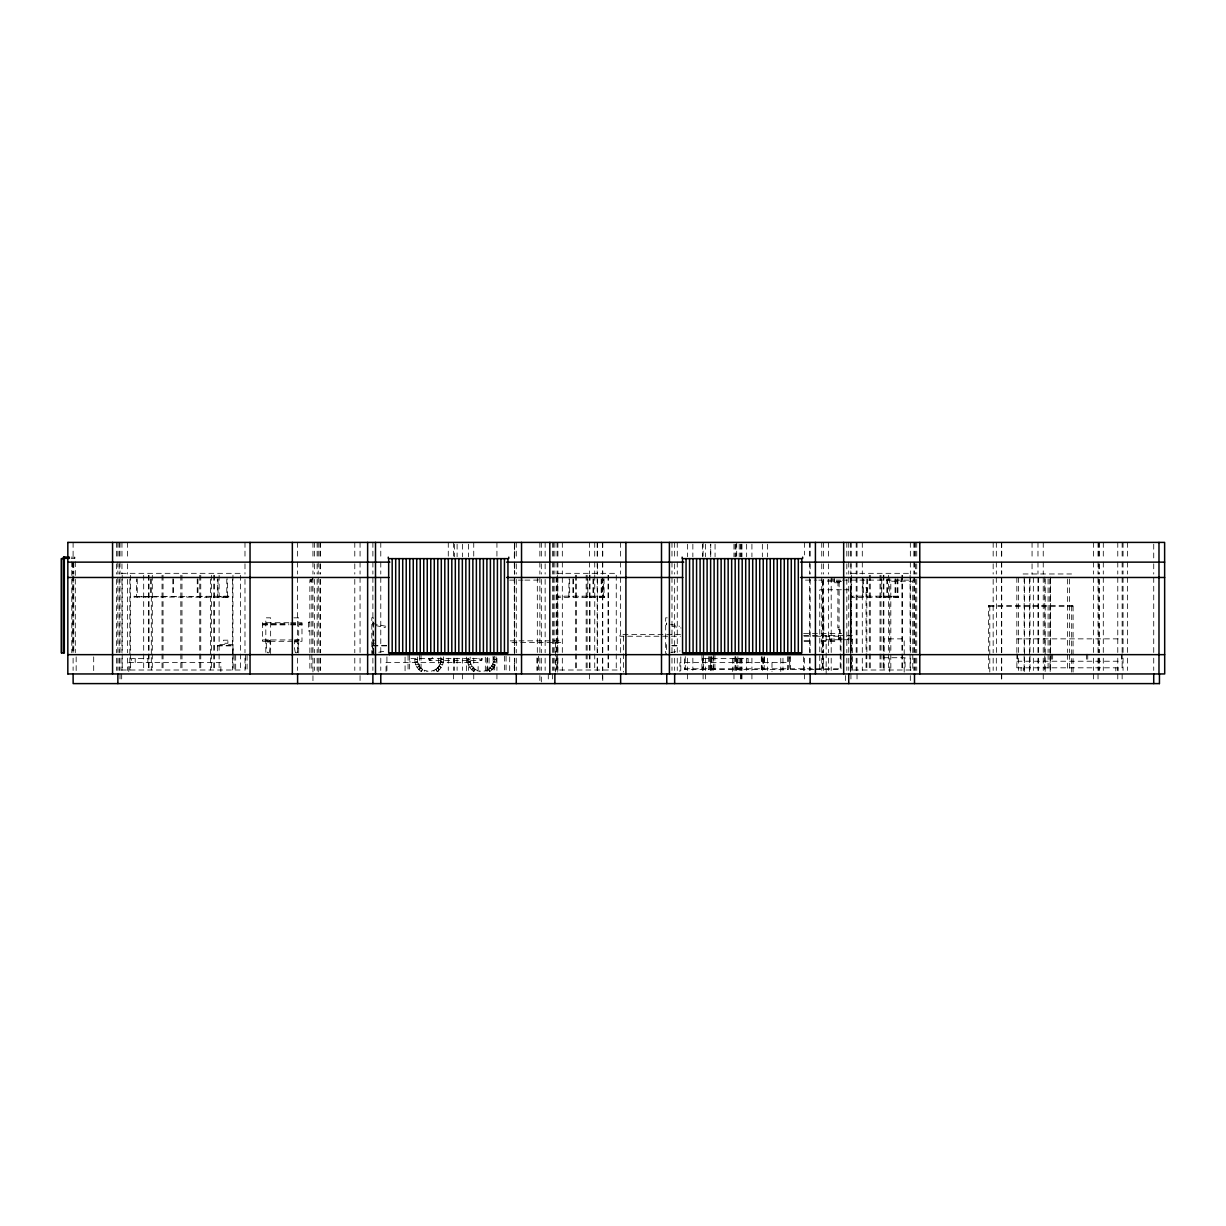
<?xml version="1.0" encoding="UTF-8"?>
<svg xmlns="http://www.w3.org/2000/svg" width="1226" height="1226" viewBox="0 0 1226 1226"><rect width="100%" height="100%" fill="white"/><g stroke="black" fill="none" stroke-linecap="round" stroke-linejoin="round"><path stroke-width="0.75" stroke-dasharray="5 3.75" d="M269.184 652.538C273.168 635.727 263.268 635.727 267.253 652.538M295.328 652.538C291.344 635.727 301.228 635.727 297.244 652.538M541.325 681.993L541.325 675.557M176.253 596.648L176.115 596.909M186.613 596.909L186.613 596.526M558.673 597.215L558.673 596.372M563.929 596.648L563.761 596.863M857.694 596.725L857.633 596.909M170.996 596.771L170.996 596.909M191.808 596.648L191.547 596.863M568.849 596.771L568.956 578.871M862.721 596.648L862.828 578.871M217.385 596.648L218.228 597.139L217.37 596.985L217.324 578.871M136.607 596.648L137.71 596.955L136.592 596.955L136.546 578.871M134.983 596.648L136.163 596.694L135.151 596.817M228.864 596.771L226.641 596.817L228.864 596.863M227.837 596.694C228.756 597.001 227.944 596.817 226.641 596.694M895.072 578.871L895.072 596.771C895.133 597.736 897.187 595.484 898.505 597.108M895.195 596.648L896.313 596.771M227.668 596.694L227.5 578.871M269.184 640.8L268.218 641.688L267.253 640.8M297.244 640.8L296.355 641.688L295.328 640.8M604.709 596.955L603.514 596.817L603.345 578.871M838.17 582.519L838.492 581.17L838.538 582.565M838.63 639.742C837.91 631.819 841.021 627.329 838.799 629.658M838.707 629.75L839.933 629.658L839.979 639.742L839.948 629.658M896.574 596.648C898.535 598.993 894.98 595.56 898.581 596.234M989.688 605.981L988.462 605.981L989.688 605.981L988.524 605.981L988.371 672.063M1071.785 605.981L1072.949 605.981M417.346 659.603L417.591 657.044M441.038 659.358L440.778 661.917L443.322 662.163M443.398 662.178L443.643 659.603L441.115 659.358M470.217 657.044L469.956 659.603L467.428 659.358M496.269 659.603L496.009 662.178L493.48 661.933L493.649 659.358L496.193 659.603M603.514 596.725L604.74 596.265M603.529 596.648L604.74 597.292M666.469 624.892L666.76 623.528M227.791 596.955L226.657 596.909M440.073 664.14L440.824 661.657M421.438 671.235L422.464 669.335M438.969 666.162L440.18 663.894L442.433 665.09L441.283 667.404M474.064 671.235L475.075 669.335L477.389 670.469L476.991 671.235L477.129 670.453L479.627 671.128M491.58 666.162L492.791 663.894L495.043 665.09M495.12 665.136L493.909 667.404L491.657 666.208M897.769 596.449L898.719 597.215M898.689 596.311L897.892 596.311M666.637 622.961L666.637 624.08M482.4 658.684L481.205 660.278L476.546 656.937M148.668 597.338L148.928 596.556L148.315 597.307M419.108 669.733L420.671 667.833L422.709 669.396M421.208 671.235L422.663 669.457M439.107 665.948L437.467 667.94L439.444 669.565M439.506 669.611L441.145 667.618L439.169 666.009M471.719 669.733L473.282 667.833L475.336 669.396M473.834 671.235L475.274 669.457M490.094 667.94L491.718 665.948M492.116 669.611L493.756 667.618M373.884 624.08L372.535 623.467L373.93 623.007M429.974 660.247L432.548 657.55M148.361 596.204L148.698 596.234M214.152 596.204L214.443 596.204M591.039 596.173L591.239 596.188M884.911 596.173L885.111 596.188M419.2 666.009L417.3 667.572L418.863 669.611M418.924 669.565L420.84 668.001L419.261 665.948M435.659 669.396L437.651 667.772L439.276 669.733M437.33 671.434L439.322 669.794M471.826 666.009L469.91 667.572L471.489 669.611M471.55 669.565L473.451 668.001L471.887 665.948M488.285 669.396L490.277 667.772M489.94 671.434L491.948 669.794M898.367 597.261L852.576 597.384M604.326 597.384L558.704 597.384M604.295 596.188L558.704 596.158M417.162 667.373L419.338 666.208L418.189 663.894L415.951 665.09L417.085 667.404M433.606 670.469L435.874 669.258M470.738 663.94L468.562 665.09L469.711 667.404L471.949 666.208L470.815 663.894M898.581 597.307L897.953 597.384M591.239 597.369L591.009 597.369M885.111 597.369L884.85 597.353M897.784 596.204L852.576 596.158M417.468 661.688L415.108 662.408L415.767 664.89M415.859 664.875L418.219 664.155M431.368 671.128L433.835 670.377L434.081 671.189L433.636 670.545M467.719 662.408L470.079 661.688L470.907 664.14L468.47 664.875M483.994 671.128L486.461 670.377M267.636 652.799L268.816 652.799M295.696 652.799L296.876 652.799M372.735 652.799L373.915 652.799M378.788 652.263L386.282 650.914M670.775 652.6L680.154 650.914M228.68 596.158L133.465 596.817L228.726 597.384M134.124 597.384L135.121 596.372L134.155 596.173M417.254 659.358L414.802 659.603L414.97 662.178M415.062 662.163L417.514 661.933L417.346 659.358M441.115 659.603L443.567 659.358L443.398 656.784M470.125 661.933L467.673 662.163L467.336 659.603L469.88 659.358L470.217 661.917M496.193 659.358L493.726 659.603L493.404 657.044M71.2 557.14L74.847 557.14M71.2 558.366L74.847 558.366M121.328 573.324L241.476 573.324M557.048 573.324L617.122 573.324M850.936 573.324L910.995 573.324M1023.097 573.967L1071.555 573.967M509.664 580.113L522.981 580.113M524.881 580.113L538.199 580.113L538.199 577.707M805.436 580.113L816.853 580.113M818.753 580.113L840.576 580.113M842.431 580.113L913.86 580.113M841.143 581.216L822.845 581.216L822.845 652.615M841.22 581.645L834.048 581.645L834.063 582.748L841.22 582.748M838.875 581.875L837.986 581.875L837.802 627.911L838.875 627.911M841.419 589.767L819.765 589.767L819.765 672.032M843.227 589.767L850.461 589.767L850.461 672.032M989.075 605.767L1072.398 605.767M989.075 606.211L1072.398 606.211M293.872 617.827L298.7 617.827L298.7 653.535M667.205 617.827L665.672 617.827L665.672 653.535M308.783 622.21L309.657 622.21M288.83 622.731L262.517 622.731L262.517 641.305L292.585 641.305M290.715 622.731L301.979 622.731L301.979 641.305L294.47 641.305M262.517 623.528L288.83 623.528M290.715 623.528L301.979 623.528M262.517 624.31L288.83 624.31M290.715 624.31L301.979 624.31M262.517 624.892L288.83 624.892M290.715 624.892L301.979 624.892M308.783 630.976L309.657 630.976M803.643 633.612L841.68 633.612M680.491 634.486L619.958 634.486L619.958 636.233L680.491 636.233M803.643 635.359L852.468 635.359L852.453 673.948M804.011 636.233L814.723 636.233M816.026 636.233L841.021 636.233L841.021 669.565L816.026 669.565M1016.936 638.869L1122.173 638.869M829.65 639.083L848.959 639.083M826.14 639.742L852.468 639.742M262.517 639.941L292.585 639.941M294.47 639.941L301.979 639.941M372.888 640.187L374.65 640.187M804.087 640.662L809.681 640.662M821.068 640.662L835.979 640.662M510.231 640.846L560.956 640.846L560.956 642.378L510.231 642.378M804.087 641.459L809.681 641.459M821.068 641.459L835.979 641.459M372.888 643.252L374.65 643.252M217.354 645.366L233.139 645.366M372.888 645.366L388.244 645.366M671.879 645.366L680.399 645.366M217.354 645.887L233.139 645.887M372.888 645.887L388.244 645.887M671.879 645.887L680.399 645.887M883.164 657.718L905.079 657.718L905.064 670.346M1016.936 661.228L1122.173 661.228M1016.936 667.818L1122.173 667.818M684.491 668.783L709.486 668.783M710.789 668.783L735.784 668.783M737.102 668.783L762.097 668.783M763.415 668.783L788.41 668.783M789.728 668.783L812.93 668.783M816.026 668.783L841.021 668.783M710.789 669.565L735.784 669.565M813.926 669.565L789.728 669.565L789.728 656.6M121.328 670.009L241.476 670.009M617.122 670.009L556.481 670.009L556.481 575.285M910.995 670.009L850.354 670.009L850.354 575.285M414.802 659.358L417.254 659.603M479.366 671.066L480.653 671.204M426.755 671.066L428.027 671.204M670.438 624.31L679.633 626.256M671.986 626.072L681.181 628.019M385.761 626.256L372.888 623.528L372.597 624.892L385.47 627.635M440.916 661.688L443.26 662.408L442.601 664.89L440.165 664.155M427 671.128L424.533 670.377L424.288 671.189L424.732 670.545L422.495 669.258M439.031 666.208L441.207 667.373M491.795 666.009L493.695 667.572M490.155 668.001L492.055 669.565M471.673 669.794L473.665 671.434M419.047 669.794L421.039 671.434M428.472 658.791L429.912 660.17M206.259 596.234L206.382 597.108L206.305 596.342M490.323 667.833L491.887 669.733M488.331 669.457L489.787 671.235M435.705 669.457L437.161 671.235M489.557 671.235L488.53 669.335L486.216 670.469L486.615 671.235M435.92 669.335L436.931 671.235M467.642 662.423L468.393 664.89M417.545 661.657L418.296 664.14M496.009 656.784L496.269 659.358M440.778 657.044L441.038 659.603M852.622 596.342L852.545 597.215M839.136 581.875L839.028 627.911M1153.727 544.191L1153.727 558.55M1153.727 563.837L1153.727 574.075M1153.727 577.477L1153.727 652.768M1153.727 658.163L1153.727 670.438M1127.414 542.398L1127.414 558.55M1127.414 562.136L1127.414 574.075M1127.414 577.477L1127.414 652.768M1127.414 658.163L1127.414 670.438M1123.047 542.398L1123.047 558.55M1123.047 562.136L1123.047 574.075M1123.047 577.477L1123.047 652.768M1123.047 658.163L1123.047 670.438M1122.142 542.398L1122.142 558.55M1122.142 562.136L1122.142 574.075M1122.142 577.477L1122.142 652.768M1122.173 653.78L1122.142 670.438M1122.142 673.948L1122.142 681.993M1121.514 654.224L1121.514 661.228M1118.005 667.818L1118.005 670.883M1117.775 542.398L1117.775 558.55M1117.775 562.136L1117.775 574.075M1117.775 577.477L1117.775 652.768M1117.775 658.163L1117.775 670.438M1117.775 673.948L1117.775 681.993M1115.813 667.818L1115.813 670.883M1103.293 542.398L1103.293 558.55M1103.293 562.136L1103.293 574.075M1103.293 577.477L1103.293 652.768M1103.293 658.163L1103.293 670.438M1099.4 542.398L1099.4 558.55M1099.4 563.837L1099.4 574.075M1099.4 579.362L1099.4 652.768M1099.4 658.163L1099.4 670.438M1098.757 542.398L1098.757 558.55M1098.757 563.837L1098.757 574.075M1098.757 579.362L1098.757 652.768M1098.757 658.163L1098.757 670.438M1098.036 542.398L1098.036 558.55M1098.036 562.136L1098.036 574.075M1098.036 577.477L1098.036 652.768M1098.036 658.163L1098.036 670.438M1098.036 673.948L1098.036 681.993M1093.485 542.398L1093.485 558.55M1093.485 562.136L1093.485 574.075M1093.485 577.477L1093.485 652.768M1093.485 658.163L1093.485 670.438M1093.485 673.948L1093.485 681.993M1087.738 654.224L1087.738 661.228M1086.435 654.224L1086.435 661.228M1073.087 605.981L1073.087 672.063M1071.693 605.981L1071.693 672.063M1069.516 579.024L1069.516 652.554M1069.516 654.439L1069.516 671.404M1067.631 579.024L1067.631 652.554M1067.631 654.439L1067.631 671.404M1052.659 654.224L1052.659 661.228M1051.356 654.224L1051.356 661.228M1050.59 577.048L1050.59 672.047M1050.192 578.948L1050.192 672.047M1049.962 579.024L1049.962 652.554M1049.962 654.439L1049.962 671.404M1048.092 579.024L1048.092 652.554M1048.092 654.439L1048.092 671.404M1045.165 578.948L1045.165 672.047M1044.767 577.048L1044.767 672.047M1043.234 542.398L1043.234 558.55M1043.234 562.136L1043.234 574.075M1043.234 577.477L1043.234 652.768M1043.234 658.163L1043.234 670.438M1043.234 673.948L1043.234 681.993M1038.56 577.477L1038.56 652.768M1038.56 658.163L1038.56 670.438M1037.978 542.398L1037.978 558.55M1037.978 562.136L1037.978 574.075M1037.978 577.477L1037.978 652.768M1037.978 658.163L1037.978 670.438M1033.349 577.477L1033.349 652.768M1033.349 658.163L1033.349 670.438M1032.062 542.398L1032.062 558.55M1032.062 563.837L1032.062 574.075M1029.978 577.048L1029.978 672.047M1029.564 578.948L1029.564 672.047M1024.553 578.948L1024.553 672.047M1024.139 577.048L1024.139 672.047M1023.281 667.818L1023.281 670.883M1021.089 667.818L1021.089 670.883M1018.545 577.477L1018.545 652.768M1018.545 658.163L1018.545 670.438M1017.58 654.224L1017.58 661.228M1016.844 577.477L1016.844 652.768M1016.936 653.78L1016.844 670.438M1001.734 542.398L1001.734 558.55M1001.734 562.136L1001.734 574.075M1001.734 577.477L1001.734 652.768M1001.734 658.163L1001.734 670.438M1001.734 673.948L1001.734 681.993M1001.565 542.398L1001.581 558.55M1001.565 562.136L1001.581 574.075M1001.581 577.477L1001.581 652.768M1001.565 658.163L1001.565 670.438M1001.565 673.948L1001.581 681.993M996.324 542.398L996.309 558.55M996.309 562.136L996.309 574.075M996.309 577.477L996.462 652.768M996.324 658.163L996.309 670.438M993.167 542.398L993.167 558.55M993.167 563.837L993.167 574.075M993.167 579.362L993.167 652.768M993.167 658.163L993.167 670.438M989.78 605.981L989.78 672.063M916.742 542.398L916.757 558.55M916.742 563.837L916.757 574.075M916.757 579.362L916.742 652.768M916.742 658.163L916.757 670.438M915.607 542.398L915.607 558.55M915.607 563.837L915.607 574.075M915.607 579.362L915.607 652.768M915.607 658.163L915.607 670.438M914.504 542.398L914.504 558.55M914.504 562.136L914.504 574.075M914.504 577.477L914.504 652.768M914.504 658.163L914.504 670.438M913.86 542.398L913.86 558.55M913.86 562.136L913.86 574.075M913.86 577.477L913.83 652.768M913.86 658.163L913.83 670.438M912.772 652.615L912.742 581.216L890.812 581.216L890.842 652.615M912.772 654.5L912.772 671.419M910.32 542.398L910.351 558.55M910.32 562.136L910.351 574.075M910.32 577.477L910.351 652.768M910.32 658.163L910.351 670.438M910.32 675.557L910.32 681.993M910.121 575.285L910.121 670.009M904.19 672.109L904.19 638.869L884.023 638.869L884.023 672.109M902.474 575.285L902.474 670.009M901.907 575.285L901.907 670.009M897.922 578.871L897.922 596.771M897.217 578.871L897.217 596.771M895.777 578.871L895.777 596.771M890.812 654.5L890.842 671.419M889.739 577.477L889.724 652.768M889.739 658.163L889.724 673.948M888.635 575.285L888.635 670.009M887.563 578.871L887.563 596.771M886.858 578.871L886.858 596.771M883.869 575.285L883.869 670.009M883.302 575.285L883.164 670.346M881.724 578.871L881.724 596.771M881.019 575.285L881.019 670.009M880.038 575.285L880.038 670.009M870.276 575.285L870.276 670.009M869.295 575.285L869.295 670.009M867.472 578.871L867.472 596.771M866.859 651.956L866.828 587.346L866.046 587.346L866.062 651.956M866.828 653.856L866.859 670.959M866.782 578.871L866.782 596.771M866.062 653.856L866.046 670.959M863.533 578.871L863.533 596.771M862.292 542.398L862.292 558.55M862.292 562.136L862.292 574.075M862.292 577.477L862.292 652.768M862.292 658.163L862.292 670.438M857.035 542.398L857.035 558.55M857.035 562.136L857.035 574.075M857.035 577.477L857.035 652.768M857.035 658.163L857.035 670.438M857.035 673.948L857.035 681.993M856.192 542.398L856.192 558.55M856.192 562.136L856.192 574.075M856.192 577.477L856.192 652.768M856.192 658.163L856.192 670.438M851.503 575.285L851.503 670.009M851.013 542.398L851.013 558.55M851.013 563.837L851.013 574.075M851.013 579.362L851.013 652.768M851.013 658.163L851.013 670.438M850.829 542.398L850.936 558.55M850.936 562.136L850.829 574.075M850.936 577.477L850.829 652.768M850.936 658.163L850.829 670.438M850.936 673.948L850.936 681.993M848.959 635.359L848.944 639.742M848.744 542.398L848.744 558.55M848.744 562.136L848.744 574.075M848.744 577.477L848.744 654.653M848.744 658.163L848.744 670.438M846.814 542.398L846.814 558.55M846.814 563.837L846.814 574.075M846.814 579.362L846.814 652.768M846.814 658.163L846.814 670.438M845.557 675.557L845.557 681.993M840.239 636.233L840.239 669.565M834.37 578.795L834.37 581.875M834.339 578.795L834.339 581.875M833.282 578.795L833.312 581.875M832.071 577.707L832.071 580.113M831.197 577.477L831.197 652.768M831.197 658.163L831.197 670.438M829.665 635.359L829.665 639.742M828.607 542.398L828.607 558.55M828.607 563.837L828.607 574.075M828.607 579.362L828.607 652.768M828.607 658.163L828.607 670.438M826.14 635.359L826.171 673.948M823.795 608.173L823.795 634.486M823.412 542.398L823.412 558.55M823.412 563.837L823.412 574.075M823.412 579.362L823.412 652.768M823.412 658.163L823.412 670.438M822.876 581.216L822.876 652.615M822.876 654.5L822.876 671.419M822.845 654.5L822.845 671.419M821.757 542.398L821.757 558.55M821.757 563.837L821.772 574.075M821.757 577.707L821.757 654.653M821.757 658.163L821.772 670.438M810.156 542.398L810.156 558.55M810.156 563.837L810.156 574.075M810.156 579.362L810.156 652.768M810.156 658.163L810.156 670.438M809.681 542.398L809.681 558.55M809.681 562.136L809.681 574.075M809.681 577.477L809.681 652.768M809.681 658.163L809.681 670.438M804.409 542.398L804.409 554.964M804.409 658.163L804.409 670.438M804.409 673.948L804.409 681.993M803.566 656.845L803.566 673.948M790.509 656.6L790.509 669.565M789.498 657.167L789.498 662.546L679.94 662.546L679.924 671.541M788.41 656.6L788.41 669.565L763.415 669.565L763.415 656.6M787.613 656.6L787.613 669.565M782.97 658.163L782.97 670.438M780.778 658.255L780.778 671.419M771.997 662.546L771.997 671.541M767.614 544.191L767.614 556.757M767.614 658.163L767.614 670.438M767.614 673.948L767.614 681.993M764.196 656.6L764.196 669.565M764.074 657.167L764.074 662.546M762.357 544.191L762.342 556.757M762.357 658.163L762.342 670.438M762.097 656.6L762.097 669.565L737.102 669.565L737.102 656.6M761.315 656.6L761.315 669.565M751.921 544.191L751.921 556.757M751.921 658.163L751.921 670.438M751.921 673.948L751.921 681.993M748.105 662.546L748.105 658.377L703.816 658.377L703.816 662.546M746.649 544.191L746.649 556.757M746.649 658.163L746.649 670.438M741.96 544.191L741.96 556.757M741.96 658.163L741.96 670.438M741.96 673.948L741.96 681.993M741.209 544.191L741.209 556.757M741.209 658.163L741.209 670.438M741.209 673.948L741.209 681.993M740.397 544.191L740.397 556.757M740.397 658.163L740.397 670.438M740.397 673.948L740.397 681.993M739.232 544.191L739.232 556.757M739.232 658.163L739.232 670.438M737.899 656.6L737.899 669.565M736.703 542.398L736.703 556.757M736.703 658.163L736.703 670.438M735.952 544.191L735.952 556.757M735.784 656.6L735.952 670.438M735.14 544.191L735.11 556.757M735.002 656.6L735.11 670.438M733.976 544.191L733.976 556.757M733.976 658.163L733.976 670.438M733.976 673.948L733.976 681.993M732.535 658.255L732.535 671.419M715.065 544.191L715.065 556.757M714.911 655.312L714.911 672.093M713.333 655.312L713.333 672.093M713.011 656.983L713.011 672.063M711.586 656.6L711.586 669.565M711.08 656.983L711.08 672.063M710.789 656.6L710.728 670.438L710.728 658.163M709.486 656.6L709.486 669.565L684.491 669.565L684.491 656.6M708.689 656.6L708.689 669.565M705.471 544.191L705.471 556.757M705.471 658.163L705.471 670.438M705.471 673.948L705.471 681.993M703.509 655.312L703.509 672.093M703.111 542.398L703.111 556.757M703.111 658.163L703.111 670.438M703.111 673.948L703.111 681.993M702.375 544.191L702.375 556.757M702.375 658.163L702.375 670.438M701.931 655.312L701.931 672.093M692.859 544.191L692.859 556.757M692.859 658.163L692.859 670.438M687.587 544.191L687.587 556.757M687.587 658.163L687.587 670.438M687.587 673.948L687.587 681.993M685.273 656.6L685.273 669.565M680.798 656.845L680.798 673.948M677.258 542.398L677.258 558.55M677.258 562.136L677.258 574.075M677.258 577.477L677.258 652.768M677.258 658.163L677.258 670.438M674.652 542.398L674.652 558.55M674.652 563.837L674.652 574.075M674.652 579.362L674.652 652.768M674.652 658.163L674.652 670.438M671.986 542.398L671.986 558.55M671.986 562.136L671.986 574.075M671.986 577.477L671.986 652.768M671.986 658.163L671.986 670.438M666.546 644.57L666.546 653.703M623.375 636.233L623.375 672.063M620.632 542.398L620.632 558.55M620.632 562.136L620.632 574.075M620.632 577.477L620.632 652.768M620.632 658.163L620.632 670.438M616.249 575.285L616.249 670.009M608.602 575.285L608.602 670.009M608.035 575.285L608.035 670.009M604.05 578.871L604.05 596.771M602.778 542.398L602.778 558.55M602.778 562.136L602.778 574.075M602.778 577.477L602.778 652.768M602.778 658.163L602.778 670.438M602.778 675.557L602.778 681.993M602.426 542.398L602.426 558.55M602.426 562.136L602.426 574.075M602.426 577.477L602.426 652.768M602.426 658.163L602.426 670.438M602.426 673.948L602.426 681.993M601.905 578.871L601.905 596.771M601.2 578.871L601.2 596.771M597.506 542.398L597.506 558.55M597.506 563.837L597.506 574.075M597.506 579.362L597.506 652.768M597.506 658.163L597.506 670.438M597.154 542.398L597.154 558.55M597.154 562.136L597.154 574.075M597.154 577.477L597.154 652.768M597.154 658.163L597.154 670.438M594.733 542.398L594.733 558.55M594.733 562.136L594.733 574.075M594.763 575.285L594.733 670.438M593.69 578.871L593.675 596.771M592.986 578.871L592.986 596.771M589.997 575.285L589.997 670.009M589.461 542.398L589.461 558.55M589.461 562.136L589.461 574.075M589.43 575.285L589.461 670.438M589.461 673.948L589.461 681.993M587.852 578.871L587.852 596.771M587.147 575.285L587.147 670.009M586.166 575.285L586.166 670.009M576.404 575.285L576.404 670.009M575.423 575.285L575.423 670.009M573.599 578.871L573.599 596.771M572.894 578.871L572.894 596.771M569.661 578.871L569.661 596.771M562.32 542.398L562.32 558.55M562.32 562.136L562.32 574.075M562.32 577.477L562.32 652.768M562.32 658.163L562.32 670.438M557.907 542.398L557.907 558.55M557.907 562.136L557.907 574.075M557.907 577.477L557.907 652.768M557.907 658.163L557.907 670.438M557.631 575.285L557.677 672.093M557.048 542.398L557.048 558.55M557.048 562.136L557.048 574.075M557.048 577.477L557.048 652.768M557.048 658.163L557.048 670.438M555.485 642.378L555.485 672.093M554.857 542.398L554.857 558.55M554.857 562.136L554.872 574.075M554.857 577.477L554.857 654.653M554.857 658.163L554.857 670.438M553.554 542.398L553.554 558.55M553.554 562.136L553.554 574.075M553.554 577.477L553.554 652.768M553.554 658.163L553.554 670.438M552.65 542.398L552.65 558.55M552.65 562.136L552.65 574.075M552.65 577.477L552.65 652.768M552.65 658.163L552.65 670.438M552.65 673.948L552.65 681.993M548.283 673.948L548.283 681.993M545.141 542.398L545.141 558.55M545.141 563.837L545.141 574.075M545.141 579.362L545.141 652.768M545.141 658.163L545.141 670.438M541.325 542.398L541.325 558.55M541.325 563.837L541.325 574.075M541.325 579.362L541.325 652.768M541.325 658.163L541.325 670.438M539.869 542.398L539.869 558.55M539.869 562.136L539.869 574.075M539.869 577.477L539.869 652.768M539.869 658.163L539.869 670.438M539.869 675.557L539.869 681.993M538.505 656.186L538.505 670.392M537.325 577.477L537.325 652.768M537.325 658.163L537.325 670.438M536.927 657.964L536.927 670.392M516.269 542.398L516.269 558.55M516.269 563.837L516.269 574.075M516.269 579.362L516.269 652.768M516.269 658.163L516.269 670.438M514.69 542.398L514.69 558.55M514.69 562.136L514.69 574.075M514.69 577.477L514.69 652.768M514.69 658.163L514.69 670.438M514.384 563.837L514.384 574.075L514.276 562.136M514.384 579.362L514.384 654.653M514.276 577.477L514.276 652.768M509.694 656.845L509.694 673.948M506.062 656.186L506.062 670.392M504.484 656.186L504.484 670.392M496.928 542.398L496.928 556.757M496.928 658.163L496.928 670.438M496.928 673.948L496.928 681.993M494.66 656.186L494.66 670.392M493.082 656.186L493.082 670.392M489.082 658.163L489.082 670.438M487.519 657.243L487.519 672.093M486.891 658.255L486.891 671.419M485.327 657.243L485.327 672.093M478.125 671.541L478.125 662.546L386.052 662.546L386.052 671.541M473.742 542.398L473.742 556.757M473.742 658.163L473.742 670.438M473.742 673.948L473.742 681.993M468.485 544.191L468.47 556.757M468.47 658.163L468.485 670.438M466.462 657.044L466.462 672.078M462.371 544.191L462.371 556.757M462.371 658.163L462.371 670.438M462.371 673.948L462.371 681.993M457.099 544.191L457.099 556.757M457.099 658.163L457.099 670.438M454.386 544.191L454.386 556.757M454.386 658.163L454.386 670.438M454.233 658.377L454.233 662.546M453.528 542.398L453.528 556.757M453.528 658.163L453.528 670.438M453.528 673.948L453.528 681.993M448.272 542.398L448.272 556.757M448.272 658.163L448.272 670.438M438.663 658.255L438.663 671.419M429.192 658.485L429.192 660.477L481.803 660.569L481.803 658.485L409.944 658.377L409.944 662.546M421.039 655.312L421.039 672.093M419.461 655.312L419.461 672.093M409.637 655.312L409.637 672.093M408.059 655.312L408.059 672.093M405.07 657.044L405.07 672.078M386.926 656.845L386.926 673.948M380.78 542.398L380.78 558.55M380.78 562.136L380.78 574.075M380.78 577.477L380.78 652.768M380.78 658.163L380.78 670.438M373.761 653.703L373.761 644.57L372.673 644.57L372.673 653.703M373.332 653.535L373.332 617.827L371.8 617.827L371.8 653.535M372.888 542.398L372.888 558.55M372.888 562.136L372.888 574.075M372.888 577.477L372.888 652.768M372.888 658.163L372.888 670.438M360.061 542.398L360.061 558.55M360.061 562.136L360.061 574.075M360.061 577.477L360.061 652.768M360.061 658.163L360.061 670.438M360.061 675.557L360.061 681.993M354.789 542.398L354.789 558.55M354.789 563.837L354.789 574.075M354.789 579.362L354.789 652.768M354.789 658.163L354.789 670.438M320.354 542.398L320.354 558.55M320.354 563.837L320.354 574.075M320.354 579.362L320.354 652.768M320.354 658.163L320.354 670.438M319.955 542.398L319.955 558.55M319.955 563.837L319.955 574.075M319.955 579.362L319.955 652.768M319.955 658.163L319.955 670.438M318.224 542.398L318.208 558.55M318.208 562.136L318.208 574.075M318.208 577.477L318.208 652.768M318.208 658.163L318.208 673.948M317.12 542.398L317.12 558.55M317.12 563.837L317.12 574.075M317.12 579.362L317.12 652.768M317.12 658.163L317.12 670.438M314.454 542.398L314.454 558.55M314.454 563.837L314.454 574.075M314.454 579.362L314.454 652.768M314.454 658.163L314.454 670.438M312.952 542.398L312.952 558.55M312.952 562.136L312.952 574.075M312.952 577.477L312.952 652.768M312.952 658.163L312.952 681.993M312.293 577.707L312.293 580.113L308.998 580.113L308.998 577.707M311.848 652.615L311.848 581.216L309.871 581.216L309.871 652.615M311.848 654.5L311.848 671.419M311.281 579.239L311.281 581.216M310.224 579.239L310.224 581.216M309.871 654.5L309.871 671.419M308.615 622.21L308.615 630.976M297.596 542.398L297.596 558.55M297.596 562.136L297.596 574.075M297.596 577.477L297.596 652.768M297.596 658.163L297.596 670.438M270.639 653.535L270.639 617.827L265.812 617.827L265.812 653.535M247.085 655.312L247.085 672.093M245.506 655.312L245.506 672.093M244.985 542.398L244.985 558.55M244.985 563.837L244.985 574.075M244.985 579.362L244.985 652.768M244.985 658.163L244.985 670.438M240.602 575.285L240.602 670.009M235.683 655.312L235.683 672.093M234.105 655.312L234.105 672.093M233.139 653.703L233.139 644.57L217.354 644.57L217.354 653.703M232.955 575.285L232.955 670.009M232.388 579.086L232.388 670.009M226.795 578.871L226.795 596.771M220.864 671.541L220.864 662.546L128.791 662.546L128.776 671.541M219.117 575.285L219.117 670.009M218.029 578.871L218.029 596.771M214.351 575.285L214.351 670.009M213.768 575.285L213.768 670.009M211.5 575.285L211.5 670.009M210.504 579.086L210.504 670.009M200.757 575.285L200.757 670.009M199.761 575.285L199.761 670.009M197.953 578.871L197.953 596.771M197.248 578.871L197.248 596.771M181.969 575.285L181.969 670.009M180.835 575.285L180.835 670.009M173.525 578.871L173.525 596.771M172.82 578.871L172.82 596.771M163.043 575.285L163.043 670.009M162.047 575.285L162.047 670.009M152.3 575.285L152.3 670.009M151.319 578.871L151.304 670.009M150.614 578.871L150.614 596.771M149.036 575.285L149.036 670.009M148.453 575.285L148.453 670.009M147.856 662.546L147.856 658.377L131.626 658.377L131.626 662.546M143.687 575.285L143.687 670.009M137.251 578.871L137.251 596.771M135.212 658.377L135.212 662.546M130.416 575.285L130.416 670.009M129.849 579.086L129.849 670.009M127.489 542.398L127.489 558.55M127.489 563.837L127.489 574.075M127.489 579.362L127.489 652.768M127.489 658.163L127.489 670.438M122.202 575.285L122.202 670.009M121.956 542.398L121.956 558.55M121.956 563.837L121.956 574.075M121.956 579.362L121.956 652.768M121.956 658.163L121.956 670.438M121.681 673.948L121.681 681.993M120.01 542.398L120.01 558.55M120.01 562.136L120.01 574.075M120.01 577.477L120.01 652.768M120.01 658.163L120.01 670.438M120.01 673.948L120.01 681.993M119.152 542.398L119.152 558.55M119.152 563.837L119.152 574.075M119.152 579.362L119.152 652.768M119.152 658.163L119.152 670.438M117.865 542.398L117.819 558.55M117.819 562.136L117.865 574.075M117.819 577.477L117.865 652.768M117.865 658.163L117.819 670.438M116.409 542.398L116.409 558.55M116.409 563.837L116.409 574.075M116.409 579.362L116.409 652.768M116.409 658.163L116.409 670.438M93.697 656.845L93.697 673.948M76.165 656.845L76.165 673.948M75.292 561.692L75.292 652.753M74.847 557.309L74.847 558.182M73.759 562.581L73.759 573.967M73.759 575.868L73.759 653.78M73.1 542.398L73.1 558.55M73.1 562.136L73.1 574.075M73.1 577.477L73.1 652.768M73.1 658.163L73.1 670.438M72.794 562.581L72.794 573.967M72.794 575.868L72.794 653.78M71.782 561.692L71.782 652.753M165.924 596.725L165.939 596.648M196.543 596.725L196.543 596.648M867.61 596.725L867.61 596.648M161.05 596.725L161.05 596.648M201.294 596.725L201.294 596.648M578.411 596.725L578.411 596.648M872.284 596.725L872.284 596.648M156.422 596.725L156.422 596.648M205.799 596.725L205.815 596.648M582.84 596.725L582.84 596.648M876.713 596.725L876.713 596.648M152.085 596.725L152.085 596.648M210.029 596.725L210.029 596.648M586.947 596.725L586.963 596.648M880.82 596.725L880.835 596.648M213.891 596.725L213.906 596.648M590.702 596.725L590.717 596.648M144.53 596.725L145.45 596.955L144.53 596.648M594.058 596.725L595.008 596.909L594.058 596.648M887.93 596.725L888.881 596.909L887.946 596.648M141.388 596.725L142.4 596.863L141.404 596.648M220.435 596.725L221.446 596.863L220.45 596.648M596.955 596.725L597.997 596.863L596.97 596.648M890.827 596.725L891.869 596.863L890.842 596.648M138.737 596.725L139.81 596.863L138.737 596.648M223.009 596.725L224.097 596.863L223.025 596.648M225.094 596.725L226.228 596.863L225.109 596.648M599.391 596.725L600.403 597.108L599.391 596.648M893.264 596.725L894.367 596.863L893.264 596.648M601.307 596.725C605.108 596.817 600.924 596.372 601.307 596.648M133.925 596.725L133.956 596.648M266.808 640.156C267.912 646.179 271.85 636.677 266.808 640.156M294.868 640.156C295.972 646.179 299.91 636.677 294.868 640.156M493.45 661.657L492.699 664.14L495.135 664.875L495.963 662.423L493.526 661.688M227.883 640.187L223.5 640.187L223.5 643.252L227.883 643.252L227.883 640.187M901.279 581.875L901.279 578.795L901.248 581.875M710.728 556.757L710.728 544.191L710.728 556.757M514.384 558.55L514.384 542.398L514.276 558.55M514.384 670.438L514.384 658.163L514.276 670.438"/><path stroke-width="1.5" d="M64.058 558.52C66.373 556.282 61.039 557.248 64.058 558.52L63.936 652.906M388.274 558.366L388.274 557.14M682.162 558.366L682.162 557.14M802.647 557.14L802.693 558.412M508.775 557.14L508.821 558.412M67.936 542.398L1164.623 542.398L1164.7 673.948L67.936 673.948M64.058 556.972L69.361 557.14M63.89 558.366L69.361 558.366M67.936 562.136L291.849 562.136M292.34 562.136L389.899 562.136M506.629 562.136L683.771 562.136M800.501 562.136L1164.623 562.136M67.936 577.477L291.849 577.477M292.34 577.477L388.994 577.477M506.629 577.477L682.867 577.477M800.501 577.477L1164.623 577.477M507.503 653.121L389.546 653.121L389.546 654.653M683.434 653.121L801.375 653.121M390.435 653.78L506.629 653.78M684.307 653.78L800.501 653.78M67.936 654.653L291.849 654.653M292.34 654.653L1164.623 654.653M1159.398 683.602L73.146 683.602L73.1 673.948M1159.444 673.948L1159.444 683.602M1158.984 542.398L1158.984 673.948M1153.727 673.948L1153.727 683.602M919.776 542.398L919.776 673.948M914.504 673.948L914.504 683.602M848.744 673.948L848.744 683.602M843.672 542.398L843.672 673.948M815.413 542.398L815.413 673.948M810.156 673.948L810.156 683.602M798.31 558.627L798.31 652.906M794.8 558.627L794.8 652.906M791.291 558.627L791.291 652.906M787.782 558.627L787.782 652.906M784.272 558.627L784.272 652.906M780.778 558.627L780.778 652.906M777.269 558.627L777.269 652.906M773.759 558.627L773.759 652.906M770.25 558.627L770.25 652.906M766.74 558.627L766.74 652.906M763.231 558.627L763.231 652.906M759.722 558.627L759.722 652.906M756.212 558.627L756.212 652.906M752.703 558.627L752.703 652.906M749.193 558.627L749.193 652.906M745.699 558.627L745.699 652.906M742.19 558.627L742.19 652.906M738.68 558.627L738.68 652.906M735.171 558.627L735.171 652.906M731.661 558.627L731.661 652.906M728.152 558.627L728.152 652.906M724.643 558.627L724.643 652.906M721.133 558.627L721.133 652.906M717.624 558.627L717.624 652.906M714.114 558.627L714.114 652.906M710.62 558.627L710.62 652.906M707.111 558.627L707.111 652.906M703.601 558.627L703.601 652.906M700.092 558.627L700.092 652.906M696.583 558.627L696.583 652.906M693.073 558.627L693.073 652.906M689.564 558.627L689.564 652.906M686.054 558.627L686.054 652.906M674.652 673.948L674.652 683.602M669.396 542.398L669.396 673.948M666.76 673.948L666.76 683.602M661.504 542.398L661.504 673.948M625.904 542.398L625.904 673.948M620.632 673.948L620.632 683.602M554.872 673.948L554.872 683.602M549.8 542.398L549.8 673.948M521.54 542.398L521.54 673.948M516.269 673.948L516.269 683.602M504.438 558.627L504.438 652.906M500.928 558.627L500.928 652.906M497.419 558.627L497.419 652.906M493.909 558.627L493.909 652.906M490.4 558.627L490.4 652.906M486.891 558.627L486.891 652.906M483.396 558.627L483.396 652.906M479.887 558.627L479.887 652.906M476.378 558.627L476.378 652.906M472.868 558.627L472.868 652.906M469.359 558.627L469.359 652.906M465.849 558.627L465.849 652.906M462.34 558.627L462.34 652.906M458.83 558.627L458.83 652.906M455.321 558.627L455.321 652.906M451.812 558.627L451.812 652.906M448.318 558.627L448.318 652.906M444.808 558.627L444.808 652.906M441.299 558.627L441.299 652.906M437.789 558.627L437.789 652.906M434.28 558.627L434.28 652.906M430.77 558.627L430.77 652.906M427.261 558.627L427.261 652.906M423.752 558.627L423.752 652.906M420.242 558.627L420.242 652.906M416.733 558.627L416.733 652.906M413.239 558.627L413.239 652.906M409.729 558.627L409.729 652.906M406.22 558.627L406.22 652.906M402.71 558.627L402.71 652.906M399.201 558.627L399.201 652.906M395.691 558.627L395.691 652.906M392.182 558.627L392.182 652.906M380.78 673.948L380.78 683.602M375.508 542.398L375.508 673.948M372.888 673.948L372.888 683.602M367.631 542.398L367.631 673.948M297.596 673.948L297.596 683.602M292.34 542.398L292.34 673.948M250.043 542.398L250.043 673.948M117.865 673.948L117.865 683.602M112.562 542.398L112.562 673.948M67.828 542.398L67.828 673.948M63.89 557.309L63.89 558.182M61.698 558.627L61.698 652.906M64.319 558.627L61.3 558.627L61.3 652.906L64.319 652.906L64.319 558.627M507.947 558.627L388.673 558.627L388.673 652.906L507.947 652.906L507.947 558.627M801.819 558.627L682.545 558.627L682.545 652.906L801.819 652.906L801.819 558.627"/></g></svg>
